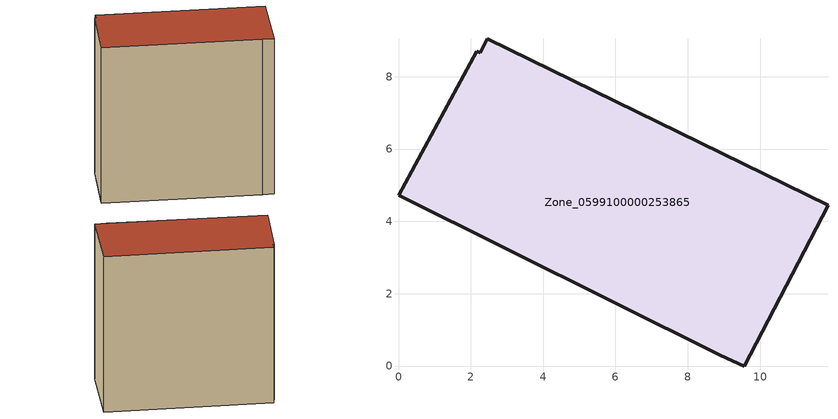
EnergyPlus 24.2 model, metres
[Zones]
Zone_0599100000253865
 floor ground (C_G): 0,4.72 2.17,8.7 2.26,8.66 2.45,9.05 11.88,4.44 9.56,0 8.89,0.3 z0
 wall outside (C_F): 8.89,0.3 9.56,0 11.88,4.44 2.45,9.05 2.26,8.66 2.17,8.7 0,4.72 8.89,0.3 z0:10.35
 roof outside (C_R): 2.17,8.7 0,4.72 8.89,0.3 9.56,0 11.88,4.44 2.45,9.05 2.26,8.66 z10.35
[BUILDING]
Pand.0599100000253865: North Axis=0; Terrain=City; Loads Convergence Tolerance Value=0.04; Temperature Convergence Tolerance Value=0.4; Solar Distribution=FullExterior; Maximum Number of Warmup Days=25; Minimum Number of Warmup Days=1
[Site:Location]
Rotterdam.The.Hague.AP_ZH_NLD Design_Conditions: Latitude=51.96; Longitude=4.45; Time Zone=1; Elevation=-4.5
[SITE:GROUNDTEMPERATURE:BUILDINGSURFACE]
18, 18, 18, 18, 18, 18, 18, 18, 18, 18, 18, 18
[MATERIAL] Thermal Absorptance=0.9; Solar Absorptance=0.7; Visible Absorptance=0.7
Name | Roughness | Thickness | Conductivity | Density | Specific Heat
G.TI.1946 | MediumSmooth | 0.15 | 1 | 540 | 1210
F.TI.1946 | Rough | 0.3 | 0.857143 | 1920 | 840
R.TI.1946 | MediumRough | 0.2 | 0.1 | 1500 | 1000
[CONSTRUCTION]
C_G: G.TI.1946
C_F: F.TI.1946
C_R: R.TI.1946
[ZONE]
Zone_0599100000253865: Type=1; Multiplier=1; Ceiling Height=Autocalculate; Volume=Autocalculate; Floor Area=autocalculate; Part of Total Floor Area=Yes
[ZONEINFILTRATION:DESIGNFLOWRATE]
Infil_Zone_0599100000253865: Zone or ZoneList or Space or SpaceList=Zone_0599100000253865; Schedule=AlwaysOn; Design Flow Rate Calculation Method=Flow/Area; Flow Rate per Floor Area=0.003; Constant Term Coefficient=1; Temperature Term Coefficient=0; Velocity Term Coefficient=0; Velocity Squared Term Coefficient=0
[HVACTEMPLATE:ZONE:IDEALLOADSAIRSYSTEM]
Zone_0599100000253865: Maximum Heating Supply Air Temperature=50; Minimum Cooling Supply Air Temperature=13; Maximum Heating Supply Air Humidity Ratio=0.0156; Minimum Cooling Supply Air Humidity Ratio=0.0077; Heating Limit=NoLimit; Cooling Limit=NoLimit; Dehumidification Control Type=ConstantSensibleHeatRatio; Cooling Sensible Heat Ratio=0.7; Dehumidification Setpoint=60; Humidification Control Type=None; Humidification Setpoint=30; Outdoor Air Method=None; Outdoor Air Flow Rate per Person=0.00944; Outdoor Air Flow Rate per Zone Floor Area=0; Outdoor Air Flow Rate per Zone=0; Demand Controlled Ventilation Type=None; Outdoor Air Economizer Type=NoEconomizer; Heat Recovery Type=None; Sensible Heat Recovery Effectiveness=0.7; Latent Heat Recovery Effectiveness=0.65
[ZONECONTROL:THERMOSTAT]
ThermostatControl_Zone_0599100000253865: Zone or ZoneList=Zone_0599100000253865; Control Type Schedule=DualSetpointControlType; Control 1=Thermostat_Zone_0599100000253865; Temperature Difference Between Cutout And Setpoint=0
[THERMOSTATSETPOINT:DUALSETPOINT]
Thermostat_Zone_0599100000253865: Heating Setpoint Temperature Schedule=HeatingSetpoint_Zone_0599100000253865; Cooling Setpoint Temperature Schedule=CoolingSetpoint_Zone_0599100000253865
[SCHEDULE:COMPACT]
HeatingSetpoint_Zone_0599100000253865: Through: 12/31, For: AllDays, Until: 24:00, 21
CoolingSetpoint_Zone_0599100000253865: Through: 12/31, For: AllDays, Until: 24:00, 24
DualSetpointControlType: Through: 12/31, For: AllDays, Until: 24:00, 4
AlwaysOn: Through: 12/31, For: AllDays, Until: 24:00, 1
